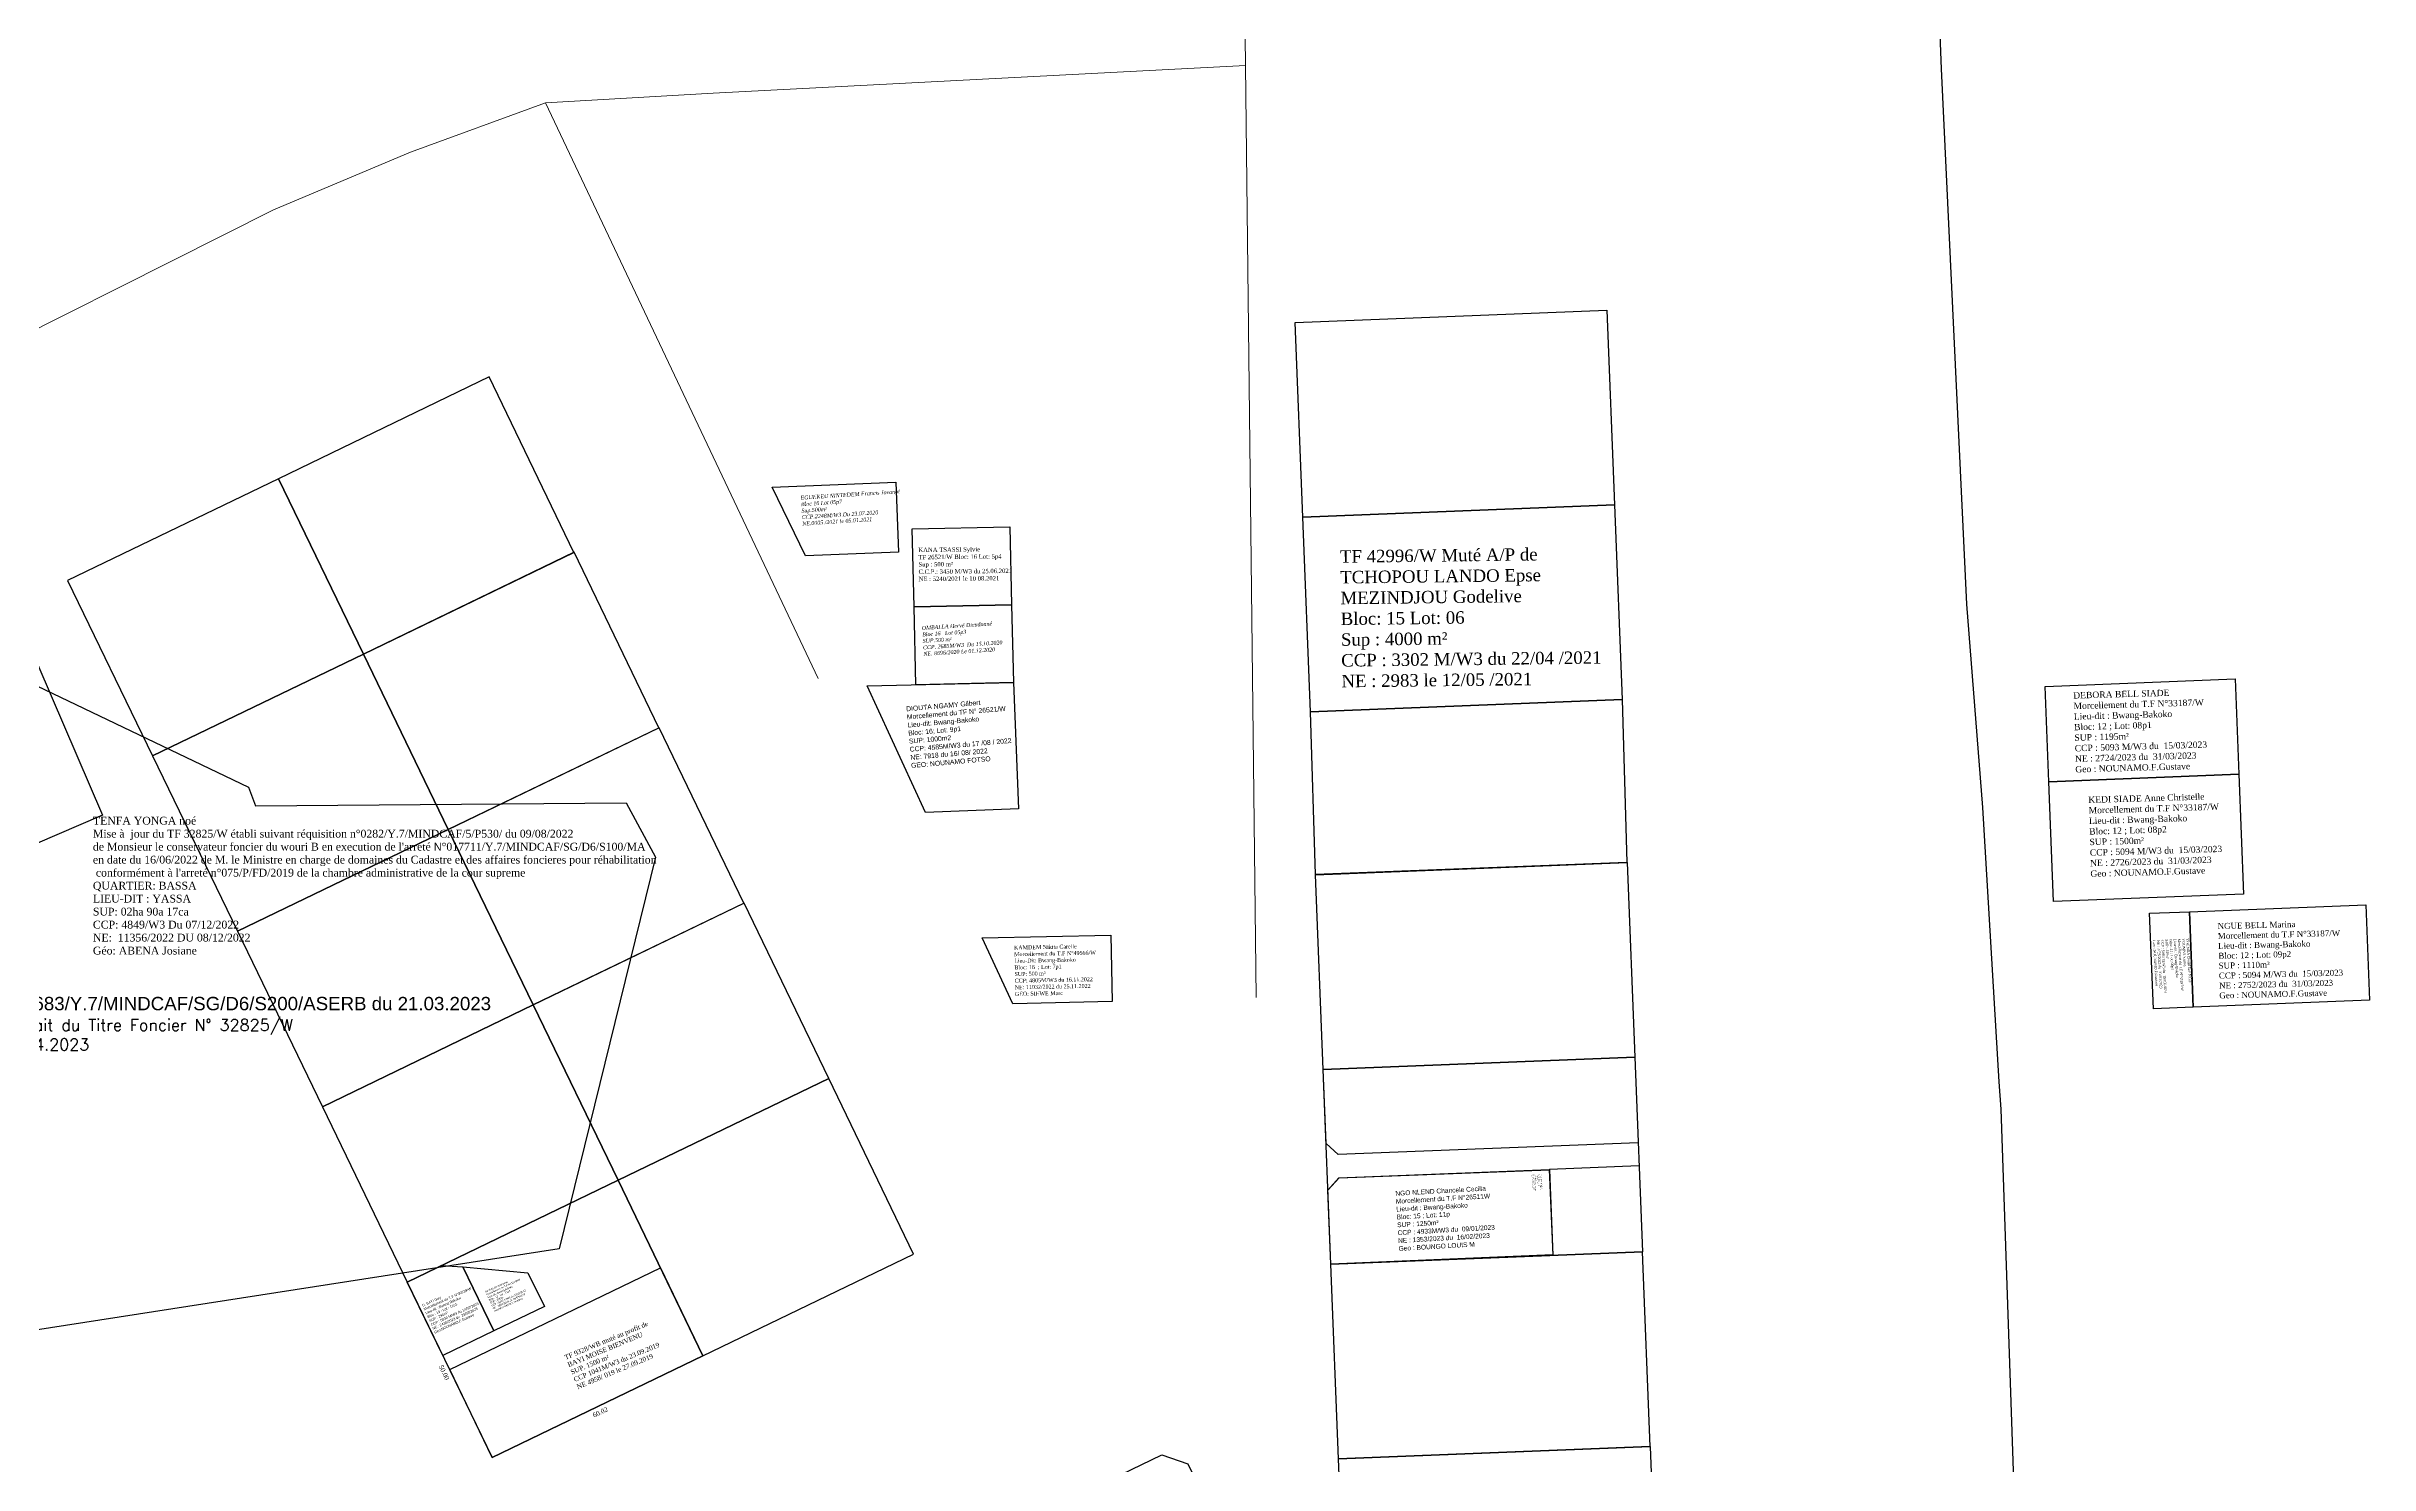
# Model space of a CAD drawing. Header units: millimetres. Extents: x 590121 to 927379, y 438565 to 1441738.
# Drawn here: x 592184 to 592781, y 441091 to 441455 of the extents above; entities that cross this region are included whole.
import ezdxf
from ezdxf.enums import TextEntityAlignment as Align

# ---------------------------------------------------------------- set-up
doc = ezdxf.new("R2010")
doc.units = ezdxf.units.MM
doc.header["$LTSCALE"] = 10
for name, color, linetype in [('Cotation Linéaire', 255, 'Continuous'), ('end maj 26 02 2021', 30, 'Continuous'), ('MAJ AOUT 2021', 7, 'Continuous'), ('MAJ AVRIL 2021', 7, 'Continuous'), ('MAJ JAN 2022', 12, 'Continuous'), ('Parcelle MAJ', 6, 'Continuous'), ('TF ANNULE-RETIRE', 6, 'Continuous')]:
    doc.layers.add(name, color=color, linetype=linetype)
doc.layers.add('MAJ APRES LE 13.01.2023', color=222, linetype='Continuous', lineweight=30)
doc.layers.add('Roads_others', color=24, linetype='Continuous', lineweight=9)
doc.styles.get("Standard").update_dxf_attribs({"font": 'arial.ttf'})
doc.styles.add('Times 1.0', font='times.ttf', dxfattribs={"width": 0.99, "height": 1})
doc.styles.add('Times 3.0', font='times.ttf', dxfattribs={"width": 0.99, "height": 3})

msp = doc.modelspace()

# ---------------------------------------------------------------- linework, layer by layer
msp.add_line((592514.02, 441142.77), (592512.07, 441192.73))
at = {"flags": 128}
for points in [[(592584.86, 441387.56), (592586.82, 441337.6), (592506.88, 441334.46), (592504.92, 441384.42)], [(592244, 441344.29), (592265.79, 441299.29), (592319.84, 441325.39), (592298.11, 441370.42)], [(592189.9, 441318.17), (592211.69, 441273.17), (592265.79, 441299.29), (592244, 441344.29)], [(592265.79, 441299.29), (592287.59, 441254.29), (592341.63, 441280.39), (592319.9, 441325.42)], [(592211.69, 441273.17), (592233.48, 441228.17), (592287.59, 441254.29), (592265.79, 441299.29)], [(592287.59, 441254.29), (592309.38, 441209.29), (592363.43, 441235.39), (592341.69, 441280.42)], [(592233.48, 441228.17), (592255.27, 441183.17), (592309.38, 441209.29), (592287.59, 441254.29)], [(592309.38, 441209.29), (592331.17, 441164.29), (592385.22, 441190.39), (592363.48, 441235.42)], [(592255.27, 441183.17), (592277.06, 441138.17), (592331.17, 441164.29), (592309.38, 441209.29)], [(592331.17, 441164.29), (592352.9, 441119.27), (592406.95, 441145.36), (592385.22, 441190.39)], [(592277.06, 441138.17), (592298.86, 441093.17), (592352.9, 441119.27), (592331.17, 441164.29)], [(592477.33, 441091.52), (592496.93, 441051.02), (592424.92, 441016.17), (592403.14, 441061.18), (592470.65, 441093.85)]]:
    msp.add_lwpolyline(points, close=True, dxfattribs=at)
at = {"color": 150, "linetype": 'ByBlock', "lineweight": -3, "ltscale": 0.0014, "flags": 128}
msp.add_lwpolyline([(592179.07, 441303.88), (592198.82, 441257.94), (592125.32, 441226.34), (592105.57, 441272.27)], close=True, dxfattribs=at)
msp.add_lwpolyline([(592179.07, 441303.88), (592198.82, 441257.94), (592125.32, 441226.34), (592105.57, 441272.27)], close=True, dxfattribs=at)
at = {"color": 7, "flags": 128}
msp.add_lwpolyline([(592457.59, 441227.21), (592457.96, 441210.14), (592432.43, 441209.56), (592424.59, 441226.47)], close=True, dxfattribs=at)
at = {"layer": 'end maj 26 02 2021', "color": 150, "lineweight": -3, "flags": 128}
for points in [[(592402.41, 441343.44), (592403.13, 441325.47), (592379.27, 441324.52), (592370.72, 441342.18)], [(592402.41, 441343.44), (592403.13, 441325.47), (592379.27, 441324.52), (592370.72, 441342.18)], [(592402.41, 441343.44), (592403.13, 441325.47), (592379.27, 441324.52), (592370.72, 441342.18)], [(592402.41, 441343.44), (592403.13, 441325.47), (592379.27, 441324.52), (592370.72, 441342.18)], [(592402.41, 441343.44), (592403.13, 441325.47), (592379.27, 441324.52), (592370.72, 441342.18)], [(592402.41, 441343.44), (592403.13, 441325.47), (592379.27, 441324.52), (592370.72, 441342.18)], [(592402.41, 441343.44), (592403.13, 441325.47), (592379.27, 441324.52), (592370.72, 441342.18)], [(592402.41, 441343.44), (592403.13, 441325.47), (592379.27, 441324.52), (592370.72, 441342.18)], [(592432.1, 441311.98), (592432.57, 441291.98), (592407.55, 441291.42), (592407.1, 441311.41), (592432.1, 441311.98)], [(592432.1, 441311.98), (592432.57, 441291.98), (592407.55, 441291.42), (592407.1, 441311.41), (592432.1, 441311.98)], [(592432.1, 441311.98), (592432.57, 441291.98), (592407.55, 441291.42), (592407.1, 441311.41), (592432.1, 441311.98)], [(592432.1, 441311.98), (592432.57, 441291.98), (592407.55, 441291.42), (592407.1, 441311.41), (592432.1, 441311.98)]]:
    msp.add_lwpolyline(points, close=True, dxfattribs=at)
at = {"layer": 'end maj 26 02 2021', "color": 3, "lineweight": -3, "flags": 128}
msp.add_lwpolyline([(592342.04, 441141.78), (592352.9, 441119.27), (592298.86, 441093.17), (592288, 441115.69)], close=True, dxfattribs=at)
msp.add_lwpolyline([(592342.04, 441141.78), (592352.9, 441119.27), (592298.86, 441093.17), (592288, 441115.69)], close=True, dxfattribs=at)
at = {"layer": 'MAJ AOUT 2021', "flags": 128}
msp.add_lwpolyline([(592431.65, 441331.97), (592432.1, 441311.98), (592407.08, 441311.41), (592406.63, 441331.41)], close=True, dxfattribs=at)
msp.add_lwpolyline([(592431.65, 441331.97), (592432.1, 441311.98), (592407.08, 441311.41), (592406.63, 441331.41)], close=True, dxfattribs=at)
at = {"layer": 'MAJ APRES LE 13.01.2023', "flags": 128}
msp.add_lwpolyline([(592657.75, 441726.88), (592662.28, 441643.24), (592662.96, 441632.02), (592664.51, 441606.58), (592666.16, 441564.13), (592670.62, 441449.52), (592677.16, 441312.12), (592681.23, 441259.92), (592685.47, 441189.57), (592685.96, 441182.51), (592690.7, 441042.12), (592702.96, 440678.71), (592705.96, 440671.61), (592711.91, 440668.07)], dxfattribs=at)
for points in [[(592746.07, 441292.94), (592747.03, 441268.47), (592698.29, 441266.55), (592697.33, 441291.03)], [(592747.03, 441268.47), (592748.23, 441237.74), (592699.49, 441235.83), (592698.29, 441266.55)], [(592779.59, 441234.97), (592780.55, 441210.49), (592735.27, 441208.71), (592734.31, 441233.19)], [(592734.31, 441233.19), (592735.27, 441208.71), (592725.08, 441208.31), (592724.12, 441232.79)]]:
    msp.add_lwpolyline(points, close=True, dxfattribs=at)
at = {"layer": 'MAJ APRES LE 13.01.2023', "lineweight": 30, "flags": 128}
for points in [[(592570.08, 441167.09), (592570.98, 441145.11), (592514.02, 441142.77), (592513.24, 441161.74), (592516.12, 441164.87)], [(592570.12, 441166.99), (592570.99, 441145.01), (592514.02, 441142.77), (592513.28, 441161.75), (592516.15, 441164.87)]]:
    msp.add_lwpolyline(points, close=True, dxfattribs=at)
at = {"layer": 'MAJ APRES LE 13.01.2023', "color": 232, "lineweight": 30, "flags": 128}
for points in [[(592285.77, 441142.38), (592291.34, 441142.08), (592299.29, 441125.65), (592286.2, 441119.31), (592277.06, 441138.17)], [(592291.34, 441142.08), (592308.02, 441140.57), (592312.23, 441131.87), (592299.29, 441125.65)]]:
    msp.add_lwpolyline(points, close=True, dxfattribs=at)
at = {"layer": 'MAJ AVRIL 2021', "color": 3, "flags": 128}
msp.add_lwpolyline([(592586.82, 441337.6), (592588.79, 441287.64), (592508.84, 441284.5), (592506.88, 441334.46)], close=True, dxfattribs=at)
msp.add_lwpolyline([(592586.82, 441337.6), (592588.79, 441287.64), (592508.84, 441284.5), (592506.88, 441334.46)], close=True, dxfattribs=at)
at = {"layer": 'MAJ JAN 2022', "lineweight": -3}
for p, q in [((592593.09, 441167.98), (592570.11, 441167.08)), ((592514.02, 441142.77), (592593.96, 441145.91))]:
    msp.add_line(p, q, dxfattribs=at)
at = {"layer": 'MAJ JAN 2022', "lineweight": -3, "flags": 128}
for points in [[(592588.79, 441287.64), (592590.02, 441245.86), (592510.08, 441242.71), (592508.84, 441284.5)], [(592590.04, 441245.86), (592592, 441195.88), (592512.06, 441192.74), (592510.11, 441242.7)], [(592593.95, 441145.92), (592595.91, 441095.95), (592515.97, 441092.81), (592514.02, 441142.77)], [(592595.93, 441095.95), (592597.86, 441046.71), (592517.93, 441043.46), (592516, 441092.8)]]:
    msp.add_lwpolyline(points, close=True, dxfattribs=at)
msp.add_lwpolyline([(592592.86, 441173.89), (592515.93, 441170.87), (592512.81, 441173.75), (592512.07, 441192.73), (592592, 441195.88), (592593.96, 441145.91), (592514.02, 441142.77), (592513.28, 441161.74)], dxfattribs=at)
at = {"layer": 'Parcelle MAJ', "color": 6, "lineweight": 30}
for p, q in [((592395.1, 441291.14), (592432.57, 441291.98)), ((592410.05, 441258.67), (592395.1, 441291.14)), ((592432.57, 441291.98), (592433.85, 441259.61)), ((592433.85, 441259.61), (592410.05, 441258.67))]:
    msp.add_line(p, q, dxfattribs=at)
at = {"layer": 'Roads_others'}
msp.add_line((592382.53, 441293.04), (592312.56, 441440.72), dxfattribs=at)
for points in [[(592484.24, 441716.42), (592489.1, 441631.24), (592491.12, 441537.33), (592492.1, 441450.36), (592494.87, 441211.22)], [(592002.87, 441287.19), (592150.19, 441366.75), (592242.76, 441413.29), (592277.88, 441428.12), (592312.56, 441440.72), (592355.58, 441443.27), (592492.1, 441450.36)]]:
    msp.add_lwpolyline(points, dxfattribs=at)
at = {"layer": 'TF ANNULE-RETIRE', "color": 251, "lineweight": 30, "flags": 128}
msp.add_lwpolyline([(592089.48, 441309.18), (592128.33, 441310.01), (592159.78, 441301.73), (592236.34, 441265.12), (592238.11, 441260.34), (592333.24, 441261.13), (592340.71, 441247.19), (592316.06, 441146.73), (592157.88, 441122.15)], close=True, dxfattribs=at)

# ---------------------------------------------------------------- texts
at = {"insert": (592405.01, 441285.86), "char_height": 1.25, "width": 46.0257, "attachment_point": 1, "rotation": 4.99607}
msp.add_mtext('\\pt11,12.5,13;DIOUTA NGAMY Gilbert\\P{\\C1;Morcellement du TF N° 26521/W\\P\\ptz;\\C7;Lieu-dit: Bwang-Bakoko\\P}Bloc: 16; Lot: 9p1\\PSUP: 1000m2\\PCCP: 4585M/W3 du 17 /08 / 2022\\PNE: 7918 du 16/ 08/ 2022\\PGEO: NOUNAMO FOTSO', dxfattribs=at)
at = {"layer": 'Cotation Linéaire', "color": 232, "lineweight": 30, "style": 'Times 3.0', "width": 0.99}
for s, rotation, p in [('50.00', 295.83976, (592287.06, 441115.24)), ('60.02', 25.77007, (592326.31, 441105.32))]:
    msp.add_text(s, height=1.2, rotation=rotation, dxfattribs=at).set_placement(p, align=Align.TOP_CENTER)
at = {"layer": 'end maj 26 02 2021', "char_height": 1, "attachment_point": 1, "rotation": 3.711}
for s, insert in [('{\\fTimes New Roman|b0|i1|c0|p18;\\C7;EGUEKEU NINTEDEM Francis Jovanol\\PBloc 16 Lot 05p7\\PSup.500m²\\PCCP.2248M/W3 Du 23.07.2020\\PNE.0005 /2021 le 05.01.2021}', (592377.94, 441339.92)), ('{\\fTimes New Roman|b0|i1|c0|p18;\\C7;EGUEKEU NINTEDEM Francis Jovanol\\PBloc 16 Lot 05p7\\PSup.500m²\\PCCP.2248M/W3 Du 23.07.2020\\PNE.0005 /2021 le 05.01.2021}', (592377.94, 441339.92)), ('{\\fTimes New Roman|b0|i1|c0|p18;\\C7;EGUEKEU NINTEDEM Francis Jovanol\\PBloc 16 Lot 05p7\\PSup.500m²\\PCCP.2248M/W3 Du 23.07.2020\\PNE.0005 /2021 le 05.01.2021}', (592377.94, 441339.92)), ('{\\fTimes New Roman|b0|i1|c0|p18;\\C7;EGUEKEU NINTEDEM Francis Jovanol\\PBloc 16 Lot 05p7\\PSup.500m²\\PCCP.2248M/W3 Du 23.07.2020\\PNE.0005 /2021 le 05.01.2021}', (592377.94, 441339.92)), ('{\\fTimes New Roman|b0|i1|c0|p18;OMBALLA Hervé Dieudonné\\PBloc 16   Lot 05p3\\PSUP.500 m²\\PCCP. 2685M/W3  Du 15.10.2020\\PNE. 8696/2020 Le 01.12.2020}', (592409.04, 441306.49)), ('{\\fTimes New Roman|b0|i1|c0|p18;OMBALLA Hervé Dieudonné\\PBloc 16   Lot 05p3\\PSUP.500 m²\\PCCP. 2685M/W3  Du 15.10.2020\\PNE. 8696/2020 Le 01.12.2020}', (592409.04, 441306.49)), ('{\\fTimes New Roman|b0|i1|c0|p18;OMBALLA Hervé Dieudonné\\PBloc 16   Lot 05p3\\PSUP.500 m²\\PCCP. 2685M/W3  Du 15.10.2020\\PNE. 8696/2020 Le 01.12.2020}', (592409.04, 441306.49)), ('{\\fTimes New Roman|b0|i1|c0|p18;OMBALLA Hervé Dieudonné\\PBloc 16   Lot 05p3\\PSUP.500 m²\\PCCP. 2685M/W3  Du 15.10.2020\\PNE. 8696/2020 Le 01.12.2020}', (592409.04, 441306.49))]:
    msp.add_mtext(s, dxfattribs=dict(at, insert=insert))
at = {"layer": 'end maj 26 02 2021', "color": 150, "linetype": 'ByBlock', "lineweight": -3, "ltscale": 0.0014, "attachment_point": 1, "style": 'Times 1.0'}
for s, insert, char_height, width, rotation in [('\\A1;{\\C256;KAMDEM Nikita Carelle       \\P\\C1;Morcellement du T.F N°49566/W\\fTimes New Roman|b1|i0|c0|p18;\\C256;\\P\\fTimes New Roman|b0|i0|c0|p18;Lieu-Dit: Bwang-Bakoko\\P\\A0;Bloc: 16  ; Lot: 7p1\\A1;\\fTimes New Roman|b1|i0|c0|p18;\\L\\P\\A0;\\fTimes New Roman|b0|i0|c186|p18;\\lSUP\\fTimes New Roman|b0|i0|c0|p18;: 500\\fTimes New Roman|b0|i0|c186|p18; m²\\PCCP\\fTimes New Roman|b0|i0|c0|p18;:\\fTimes New Roman|b0|i0|c186|p18; \\fTimes New Roman|b0|i0|c0|p18;4805\\fTimes New Roman|b0|i0|c186|p18;M/W\\fTimes New Roman|b0|i0|c0|p18;3\\fTimes New Roman|b0|i0|c186|p18; du \\fTimes New Roman|b0|i0|c0|p18;16\\fTimes New Roman|b0|i0|c186|p18;.\\fTimes New Roman|b0|i0|c0|p18;11\\fTimes New Roman|b0|i0|c186|p18;.20\\fTimes New Roman|b0|i0|c0|p18;22\\fTimes New Roman|b0|i0|c186|p18;\\PNE\\fTimes New Roman|b0|i0|c0|p18;:\\fTimes New Roman|b0|i0|c186|p18; \\fTimes New Roman|b0|i0|c0|p18;11032/2022 du\\fTimes New Roman|b0|i0|c186|p18; \\fTimes New Roman|b0|i0|c0|p18;25\\fTimes New Roman|b0|i0|c186|p18;.\\fTimes New Roman|b0|i0|c0|p18;11\\fTimes New Roman|b0|i0|c186|p18;.202\\fTimes New Roman|b0|i0|c0|p18;2\\P\\C3;GEO: SIEWE Marc }', (592432.72, 441224.5), 1.01919, 40.9739, 1.10737), ('{\\C1;TF 9328/WB muté au profit de\\P\\C256;BAYI MOISE BIENVENU\\PSUP. 1500 m²\\PCCP 1041M/W3 du 23.09.2019\\PNE 4958/ 019 le 27.09.2019}', (592317.24, 441119.34), 1.2277, 76.4422, 22.50983), ('{\\C1;TF 9328/WB muté au profit de\\P\\C256;BAYI MOISE BIENVENU\\PSUP. 1500 m²\\PCCP 1041M/W3 du 23.09.2019\\PNE 4958/ 019 le 27.09.2019}', (592317.24, 441119.34), 1.2277, 76.4422, 22.50983)]:
    msp.add_mtext(s, dxfattribs=dict(at, insert=insert, char_height=char_height, width=width, rotation=rotation))
at = {"layer": 'MAJ AOUT 2021', "insert": (592408.18, 441326.6), "char_height": 1.1198, "attachment_point": 1, "rotation": 0.5947}
msp.add_mtext_dynamic_manual_height_columns('{\\fTimes New Roman|b0|i0|c0|p18;KANA TSASSI Sylvie \\PTF 26521/W Bloc: 16 Lot: 5p4\\PSup : 500 m²\\PC.C.P.: 3450 M/W3 du 25.06.2021\\PNE : 5240/2021 le 10 08.2021}', width=22.9783, gutter_width=12.5, heights=[0], dxfattribs=at)
msp.add_mtext_dynamic_manual_height_columns('{\\fTimes New Roman|b0|i0|c0|p18;KANA TSASSI Sylvie \\PTF 26521/W Bloc: 16 Lot: 5p4\\PSup : 500 m²\\PC.C.P.: 3450 M/W3 du 25.06.2021\\PNE : 5240/2021 le 10 08.2021}', width=22.9783, gutter_width=12.5, heights=[0], dxfattribs=at)
at = {"layer": 'MAJ APRES LE 13.01.2023', "attachment_point": 1}
for s, insert, char_height, width, rotation in [('{\\fTimes New Roman|b0|i0|c0|p18;\\C0;DEBORA BELL SIADE\\P\\C1;Morcellement du T.F N°33187/W     \\P\\C256;Lieu-dit : Bwang-Bakoko\\PBloc: 12 ; Lot: 08p1\\PSUP : 1195m²\\PCCP : 5093 M/W3 du  15/03/2023\\PNE : 2724/2023 du  31/03/2023\\P\\C1;Geo : NOUNAMO.F.Gustave}', (592704.49, 441289.51), 1.626, 36.9069, 1.63902), ('{\\fTimes New Roman|b0|i0|c0|p18;\\C0;KEDI SIADE Anne Christelle\\P\\C1;Morcellement du T.F N°33187/W     \\P\\C256;Lieu-dit : Bwang-Bakoko\\PBloc: 12 ; Lot: 08p2\\PSUP : 1500m²\\PCCP : 5094 M/W3 du  15/03/2023\\PNE : 2726/2023 du  31/03/2023\\P\\C1;Geo : NOUNAMO.F.Gustave}', (592708.36, 441262.73), 1.626, 36.9069, 1.63902), ('{\\fTimes New Roman|b0|i0|c0|p18;\\C0;NGUE BELL Marina\\P\\C1;Morcellement du T.F N°33187/W     \\P\\C256;Lieu-dit : Bwang-Bakoko\\PBloc: 12 ; Lot: 09p2\\PSUP : 1110m²\\PCCP : 5094 M/W3 du  15/03/2023\\PNE : 2752/2023 du  31/03/2023\\P\\C1;Geo : NOUNAMO.F.Gustave}', (592741.54, 441230.27), 1.5266, 34.652, 1.42636), ('{\\fTimes New Roman|b0|i0|c0|p18;\\C0;YOUMBA Daniel R/P NGO YOUMBA Emma \\P\\C1;Morcellement du T.F N°33187/W     \\P\\C256;Lieu-dit : Bwang-Bakoko\\PBloc: 12 ; Lot: 09p1\\PSUP : 250m²\\PCCP : 5093 M/W3 du  15/03/2023\\PNE : 2725/2023 du  31/03/2023\\P\\C1;Geo : NOUNAMO.F.Gustave}', (592734.17, 441226.43), 0.6452, 14.6438, 273.39985)]:
    msp.add_mtext(s, dxfattribs=dict(at, insert=insert, char_height=char_height, width=width, rotation=rotation))
at = {"layer": 'MAJ APRES LE 13.01.2023', "lineweight": 30, "attachment_point": 1}
for s, insert, char_height, width, rotation in [('{\\C7;NGO NLEND Chancele Cecilia\\P\\C1;Morcellement du T.F N°26511W     \\P\\C7;Lieu-dit : Bwang-Bakoko\\PBloc: 15 ; Lot: 11p\\PSUP : 1250m²\\PCCP : 4933M/W3 du  09/01/2023\\PNE : 1353/2023 du  16/02/2023}\\P{\\C1;Geo : BOUNGO LOUIS M}', (592530.55, 441161.5), 1.2137, 27.5496, 3.3068), ('NGO NLEND Chancele Cecilia\\P{\\C1;Morcellement du T.F N°26511/W     \\P}Lieu-dit : Bwang-Bakoko\\PBloc: 15 ; Lot: 11p\\PSUP : 1250m²\\PCCP : 4933M/W3 du  09/02/2023\\PNE : 1353/2023 du  16/02/2023\\P{\\C1;Geo : BOUNGO LOUIS M}', (592568.1, 441165.83), 0.2, 21.3899, 273.08373)]:
    msp.add_mtext(s, dxfattribs=dict(at, insert=insert, char_height=char_height, width=width, rotation=rotation))
at = {"layer": 'MAJ APRES LE 13.01.2023', "color": 232, "lineweight": 30, "attachment_point": 1, "rotation": 24.25956}
for s, insert, char_height, width in [('{\\C7;BAYI Moise Bienvenu\\P\\C1;Morcellement du T.F N°30139/W     \\P\\C7;Lieu-dit : Bwang Bakoko\\PBloc : 13 ; Lot : 11p2\\PSUP : 200m²\\PCCP : 5033 M/W3 du 14/02/2023\\PNE : 2887/2023 du  05/03/2023\\P\\C1;Geo:NOUNAMO.F.Gustave}', (592296.95, 441135.86), 0.4685, 10.0567), ('{\\C7;U. BAYI Guy\\P\\C1;Morcellement du T.F N°30139/W     \\P\\C7;Lieu-dit : Bwang Bakoko\\PBloc : 13 ; Lot : 11p1\\PSUP : 298m²\\PCCP : 5034 M/W3 du 14/02/2023\\PNE : 2430/2023 du  23/03/2023\\C256;\\P\\C1;Geo:NOUNAMO.F.Gustave}', (592280.75, 441132.44), 0.6515, 13.9856)]:
    msp.add_mtext(s, dxfattribs=dict(at, insert=insert, char_height=char_height, width=width))
at = {"layer": 'MAJ AVRIL 2021', "insert": (592516.36, 441325.94), "char_height": 3.1973, "attachment_point": 1, "rotation": 0.65891}
msp.add_mtext('\\A1;{\\fGeorgia|b0|i0|c0|p18;\\C1;TF 42996/W Muté A/P de \\C256;\\PTCHOPOU LANDO Epse \\PMEZINDJOU Godelive\\PBloc: 15 Lot: 06 \\PSup : 4000 m²\\PCCP : 3302 M/W3 du 22/04 /2021\\PNE : 2983 le 12/05 /2021}', dxfattribs=at)
msp.add_mtext('\\A1;{\\fGeorgia|b0|i0|c0|p18;\\C1;TF 42996/W Muté A/P de \\C256;\\PTCHOPOU LANDO Epse \\PMEZINDJOU Godelive\\PBloc: 15 Lot: 06 \\PSup : 4000 m²\\PCCP : 3302 M/W3 du 22/04 /2021\\PNE : 2983 le 12/05 /2021}', dxfattribs=at)
at = {"layer": 'TF ANNULE-RETIRE', "color": 251, "lineweight": 30, "width": 166.2593, "attachment_point": 1}
for s, insert, char_height in [("{\\fTimes New Roman|b0|i0|c186|p18;TENFA YONGA noé\\PMise à  jour du TF 32825/W établi suivant réquisition n°0282/Y.7/MINDCAF/5/P530/ du 09/08/2022 }\\P{\\fTimes New Roman|b0|i0|c186|p18;de Monsieur le conservateur foncier du wouri B en execution de l'arreté} N{\\fTimes New Roman|b0|i0|c186|p18;°017711/Y.7/MINDCAF/SG/D6/S100/MA }\\P{\\fTimes New Roman|b0|i0|c186|p18;en date du 16/06/2022 de M. le Ministre en charge de domaines du Cadastre et des affaires foncieres pour réhabilitation}\\P{\\fTimes New Roman|b0|i0|c186|p18; conformément à l'arreté n°075/P/FD/2019 de la chambre administrative de la cour supreme \\PQUARTIER: BASSA\\PLIEU-DIT : YASSA\\PSUP: 02ha 90a 17ca\\PCCP: 4849/W3 Du 07/12/2022\\PNE:  11356/2022 DU 08/12/2022\\PGéo: ABENA Josiane}", (592196.4, 441257.56), 2), ('{\\H1.143x;Arreté N° 0683/Y.7/MINDCAF/SG/D6/S200/ASERB du 21.03.2023\\Fromanc|c0;\\H0.875x;\\C1; \\Pportant retrait du Titre Foncier N° 32825/W\\PMAJ le 13.04.2023}', (592157.41, 441211.34), 3)]:
    msp.add_mtext(s, dxfattribs=dict(at, insert=insert, char_height=char_height))

doc.saveas('drawing.dxf')
